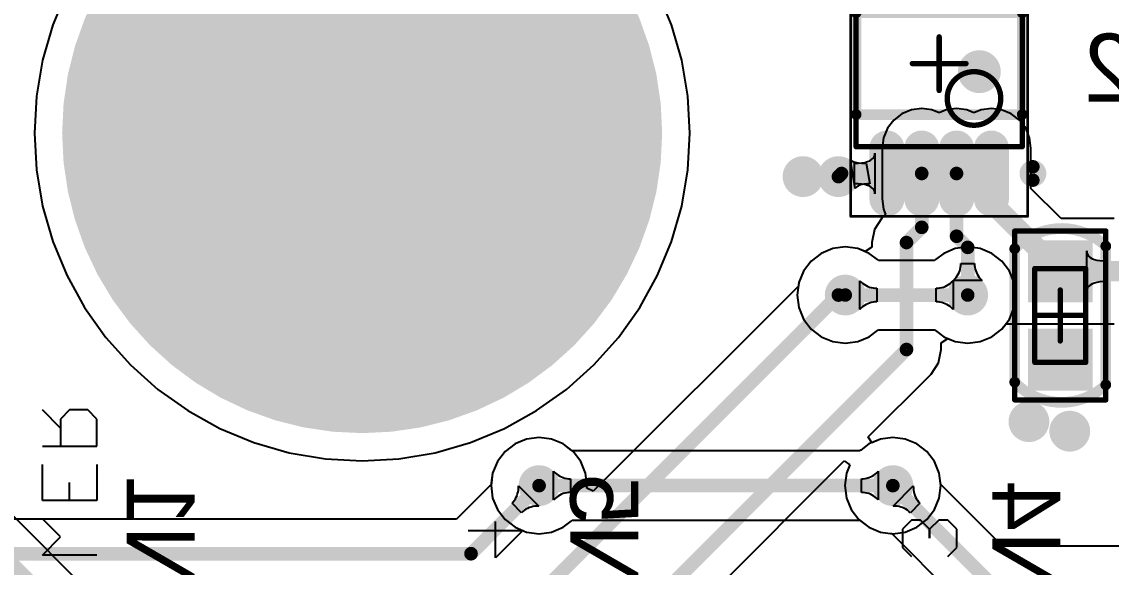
# Model space of a CAD drawing. Extents: x 8 to 204, y 9 to 177.
# Drawn here: x 143.89 to 164.22, y 34.29 to 44.47 of the extents above; entities that cross this region are included whole.
import ezdxf

# ---------------------------------------------------------------- set-up
doc = ezdxf.new("R2010")
doc.units = 0
doc.layers.get('0').update_dxf_attribs({"linetype": 'CONTINUOUS'})
for name, color, linetype in [('BOTTOMLAYER', 5, 'CONTINUOUS'), ('BOTTOMOVERLAY', 54, 'CONTINUOUS'), ('BOTTOMPASTE', 16, 'CONTINUOUS'), ('BOTTOMSOLDER', 6, 'CONTINUOUS'), ('MECHANICAL13', 56, 'CONTINUOUS'), ('MECHANICAL15', 56, 'CONTINUOUS'), ('MULTILAYER', 9, 'CONTINUOUS'), ('PADHOLELAYER', 156, 'CONTINUOUS'), ('TOPLAYER', 1, 'CONTINUOUS'), ('TOPSOLDER', 216, 'CONTINUOUS'), ('VIAHOLELAYER', 16, 'CONTINUOUS')]:
    doc.layers.add(name, color=color, linetype=linetype)

# ---------------------------------------------------------------- blocks, each defined once
blk = doc.blocks.new('DGK8_L_B_123')
at = {"layer": 'BOTTOMLAYER', "const_width": 0.45}
for points in [[(-1.575, 0.975), (-2.525, 0.975)], [(2.525, 0.975), (1.575, 0.975)], [(-1.575, 0.325), (-2.525, 0.325)], [(2.525, 0.325), (1.575, 0.325)], [(-1.575, -0.325), (-2.525, -0.325)], [(2.525, -0.325), (1.575, -0.325)], [(-1.575, -0.975), (-2.525, -0.975)], [(2.525, -0.975), (1.575, -0.975)]]:
    blk.add_lwpolyline(points, dxfattribs=at)
at = {"layer": 'BOTTOMLAYER', "const_width": 0.225}
for points in [[(-2.637, 0.975, 1), (-2.412, 0.975, 1)], [(-1.687, 0.975, 1), (-1.462, 0.975, 1)], [(1.463, 0.975, 1), (1.687, 0.975, 1)], [(2.413, 0.975, 1), (2.638, 0.975, 1)], [(-2.637, 0.325, 1), (-2.412, 0.325, 1)], [(-1.687, 0.325, 1), (-1.462, 0.325, 1)], [(1.463, 0.325, 1), (1.687, 0.325, 1)], [(2.413, 0.325, 1), (2.638, 0.325, 1)], [(-2.637, -0.325, 1), (-2.412, -0.325, 1)], [(-1.687, -0.325, 1), (-1.462, -0.325, 1)], [(1.463, -0.325, 1), (1.687, -0.325, 1)], [(2.413, -0.325, 1), (2.638, -0.325, 1)], [(-2.637, -0.975, 1), (-2.412, -0.975, 1)], [(-1.687, -0.975, 1), (-1.462, -0.975, 1)], [(1.463, -0.975, 1), (1.687, -0.975, 1)], [(2.413, -0.975, 1), (2.638, -0.975, 1)]]:
    blk.add_lwpolyline(points, format="xyb", close=True, dxfattribs=at)
at = {"layer": 'BOTTOMOVERLAY', "const_width": 0.2}
for points in [[(-0.95, 1.55), (0.95, 1.55)], [(-0.95, 1.55), (-0.95, -1.55)], [(0.95, 1.55), (0.95, -1.55)], [(-0.95, -1.55), (0.95, -1.55)]]:
    blk.add_lwpolyline(points, dxfattribs=at)
at = {"layer": 'BOTTOMOVERLAY'}
for points, const_width in [([(-1, 1.55, 1), (-0.9, 1.55, 1)], 0.1), ([(-1, 1.55, 1), (-0.9, 1.55, 1)], 0.1), ([(0.9, 1.55, 1), (1, 1.55, 1)], 0.1), ([(0.9, 1.55, 1), (1, 1.55, 1)], 0.1), ([(0.05, -0.75, 1), (-0.35, -0.75, 1)], 0.4), ([(-0.45, -0.75, 1), (-0.25, -0.75, 1)], 0.2), ([(-0.05, -0.75, 1), (0.15, -0.75, 1)], 0.2), ([(-1.925, -1.75, 1), (-2.175, -1.75, 1)], 0.25), ([(-2.237, -1.75, 1), (-2.113, -1.75, 1)], 0.125), ([(-1.987, -1.75, 1), (-1.862, -1.75, 1)], 0.125), ([(-1, -1.55, 1), (-0.9, -1.55, 1)], 0.1), ([(-1, -1.55, 1), (-0.9, -1.55, 1)], 0.1), ([(0.9, -1.55, 1), (1, -1.55, 1)], 0.1), ([(0.9, -1.55, 1), (1, -1.55, 1)], 0.1)]:
    blk.add_lwpolyline(points, format="xyb", close=True, dxfattribs=dict(at, const_width=const_width))
at = {"layer": 'BOTTOMPASTE', "const_width": 0.45}
for points in [[(-1.575, 0.975), (-2.525, 0.975)], [(2.525, 0.975), (1.575, 0.975)], [(-1.575, 0.325), (-2.525, 0.325)], [(2.525, 0.325), (1.575, 0.325)], [(-1.575, -0.325), (-2.525, -0.325)], [(2.525, -0.325), (1.575, -0.325)], [(-1.575, -0.975), (-2.525, -0.975)], [(2.525, -0.975), (1.575, -0.975)]]:
    blk.add_lwpolyline(points, dxfattribs=at)
at = {"layer": 'BOTTOMPASTE', "const_width": 0.225}
for points in [[(-2.637, 0.975, 1), (-2.412, 0.975, 1)], [(-1.687, 0.975, 1), (-1.462, 0.975, 1)], [(1.463, 0.975, 1), (1.687, 0.975, 1)], [(2.413, 0.975, 1), (2.638, 0.975, 1)], [(-2.637, 0.325, 1), (-2.412, 0.325, 1)], [(-1.687, 0.325, 1), (-1.462, 0.325, 1)], [(1.463, 0.325, 1), (1.687, 0.325, 1)], [(2.413, 0.325, 1), (2.638, 0.325, 1)], [(-2.637, -0.325, 1), (-2.412, -0.325, 1)], [(-1.687, -0.325, 1), (-1.462, -0.325, 1)], [(1.463, -0.325, 1), (1.687, -0.325, 1)], [(2.413, -0.325, 1), (2.638, -0.325, 1)], [(-2.637, -0.975, 1), (-2.412, -0.975, 1)], [(-1.687, -0.975, 1), (-1.462, -0.975, 1)], [(1.463, -0.975, 1), (1.687, -0.975, 1)], [(2.413, -0.975, 1), (2.638, -0.975, 1)]]:
    blk.add_lwpolyline(points, format="xyb", close=True, dxfattribs=at)
at = {"layer": 'BOTTOMSOLDER', "const_width": 0.653}
for points in [[(-1.575, 0.975), (-2.525, 0.975)], [(2.525, 0.975), (1.575, 0.975)], [(-1.575, 0.325), (-2.525, 0.325)], [(2.525, 0.325), (1.575, 0.325)], [(-1.575, -0.325), (-2.525, -0.325)], [(2.525, -0.325), (1.575, -0.325)], [(-1.575, -0.975), (-2.525, -0.975)], [(2.525, -0.975), (1.575, -0.975)]]:
    blk.add_lwpolyline(points, dxfattribs=at)
at = {"layer": 'BOTTOMSOLDER', "const_width": 0.327}
for points in [[(-2.688, 0.975, 1), (-2.362, 0.975, 1)], [(-1.738, 0.975, 1), (-1.412, 0.975, 1)], [(1.412, 0.975, 1), (1.738, 0.975, 1)], [(2.362, 0.975, 1), (2.688, 0.975, 1)], [(-2.688, 0.325, 1), (-2.362, 0.325, 1)], [(-1.738, 0.325, 1), (-1.412, 0.325, 1)], [(1.412, 0.325, 1), (1.738, 0.325, 1)], [(2.362, 0.325, 1), (2.688, 0.325, 1)], [(-2.688, -0.325, 1), (-2.362, -0.325, 1)], [(-1.738, -0.325, 1), (-1.412, -0.325, 1)], [(1.412, -0.325, 1), (1.738, -0.325, 1)], [(2.362, -0.325, 1), (2.688, -0.325, 1)], [(-2.688, -0.975, 1), (-2.362, -0.975, 1)], [(-1.738, -0.975, 1), (-1.412, -0.975, 1)], [(1.412, -0.975, 1), (1.738, -0.975, 1)], [(2.362, -0.975, 1), (2.688, -0.975, 1)]]:
    blk.add_lwpolyline(points, format="xyb", close=True, dxfattribs=at)
at = {"layer": 'MECHANICAL13', "const_width": 0.1}
for points in [[(-1.55, 1.55), (1.55, 1.55)], [(-1.55, 1.55), (-1.55, -1.55)], [(1.55, 1.55), (1.55, -1.55)], [(-1.55, -1.55), (1.55, -1.55)]]:
    blk.add_lwpolyline(points, dxfattribs=at)
at = {"layer": 'MECHANICAL13'}
for points, const_width in [([(-1.575, 1.55, 1), (-1.525, 1.55, 1)], 0.05), ([(-1.575, 1.55, 1), (-1.525, 1.55, 1)], 0.05), ([(1.525, 1.55, 1), (1.575, 1.55, 1)], 0.05), ([(1.525, 1.55, 1), (1.575, 1.55, 1)], 0.05), ([(-0.15, -0.65, 1), (-1.15, -0.65, 1)], 0.1), ([(-1.175, -0.65, 1), (-1.125, -0.65, 1)], 0.05), ([(-0.175, -0.65, 1), (-0.125, -0.65, 1)], 0.05), ([(-1.575, -1.55, 1), (-1.525, -1.55, 1)], 0.05), ([(-1.575, -1.55, 1), (-1.525, -1.55, 1)], 0.05), ([(1.525, -1.55, 1), (1.575, -1.55, 1)], 0.05), ([(1.525, -1.55, 1), (1.575, -1.55, 1)], 0.05)]:
    blk.add_lwpolyline(points, format="xyb", close=True, dxfattribs=dict(at, const_width=const_width))
at = {"layer": 'MECHANICAL15'}
for points, const_width in [([(-2.85, 1.65), (2.85, 1.65)], 0.05), ([(-2.85, 1.65), (-2.85, -1.65)], 0.05), ([(2.85, 1.65), (2.85, -1.65)], 0.05), ([(0, 0.5), (0, -0.5)], 0.1), ([(-0.5, 0), (0.5, 0)], 0.1), ([(-2.85, -1.65), (2.85, -1.65)], 0.05)]:
    blk.add_lwpolyline(points, dxfattribs=dict(at, const_width=const_width))
for points, const_width in [([(-2.862, 1.65, 1), (-2.838, 1.65, 1)], 0.025), ([(-2.862, 1.65, 1), (-2.838, 1.65, 1)], 0.025), ([(2.838, 1.65, 1), (2.863, 1.65, 1)], 0.025), ([(2.838, 1.65, 1), (2.863, 1.65, 1)], 0.025), ([(-0.025, 0.5, 1), (0.025, 0.5, 1)], 0.05), ([(-0.525, 0, 1), (-0.475, 0, 1)], 0.05), ([(0.475, 0, 1), (0.525, 0, 1)], 0.05), ([(-0.025, -0.5, 1), (0.025, -0.5, 1)], 0.05), ([(-2.862, -1.65, 1), (-2.838, -1.65, 1)], 0.025), ([(-2.862, -1.65, 1), (-2.838, -1.65, 1)], 0.025), ([(2.838, -1.65, 1), (2.863, -1.65, 1)], 0.025), ([(2.838, -1.65, 1), (2.863, -1.65, 1)], 0.025)]:
    blk.add_lwpolyline(points, format="xyb", close=True, dxfattribs=dict(at, const_width=const_width))
blk = doc.blocks.new('0603___CAP_______________0')
at = {"layer": 'BOTTOMLAYER'}
for points in [[(-1.3, 0.5), (-1.3, -0.5), (-0.35, 0.5), (-0.35, -0.5)], [(0.35, 0.5), (0.35, -0.5), (1.3, 0.5), (1.3, -0.5)]]:
    blk.add_solid(points, dxfattribs=at)
at = {"layer": 'BOTTOMOVERLAY', "const_width": 0.2}
for points in [[(-1.245, -0.85, -0.414214), (-1.295, 0.85)], [(1.295, 0.85, -0.414214), (1.245, -0.85)]]:
    blk.add_lwpolyline(points, format="xyb", dxfattribs=at)
for points in [[(1.295, 0.85), (-1.295, 0.85)], [(1.245, -0.85), (-1.245, -0.85)]]:
    blk.add_lwpolyline(points, dxfattribs=at)
at = {"layer": 'BOTTOMOVERLAY', "const_width": 0.1}
for points in [[(-1.345, 0.85, 1), (-1.245, 0.85, 1)], [(-1.345, 0.85, 1), (-1.245, 0.85, 1)], [(1.245, 0.85, 1), (1.345, 0.85, 1)], [(1.245, 0.85, 1), (1.345, 0.85, 1)], [(-1.295, -0.85, 1), (-1.195, -0.85, 1)], [(-1.295, -0.85, 1), (-1.195, -0.85, 1)], [(1.195, -0.85, 1), (1.295, -0.85, 1)], [(1.195, -0.85, 1), (1.295, -0.85, 1)]]:
    blk.add_lwpolyline(points, format="xyb", close=True, dxfattribs=at)
at = {"layer": 'BOTTOMPASTE'}
for points in [[(-1.3, 0.5), (-1.3, -0.5), (-0.35, 0.5), (-0.35, -0.5)], [(0.35, 0.5), (0.35, -0.5), (1.3, 0.5), (1.3, -0.5)]]:
    blk.add_solid(points, dxfattribs=at)
at = {"layer": 'BOTTOMSOLDER'}
for points in [[(-1.402, 0.602), (-1.402, -0.602), (-0.248, 0.602), (-0.248, -0.602)], [(0.248, 0.602), (0.248, -0.602), (1.402, 0.602), (1.402, -0.602)]]:
    blk.add_solid(points, dxfattribs=at)
at = {"layer": 'MECHANICAL13', "const_width": 0.1}
for points in [[(-0.875, -0.475), (-0.875, 0.475)], [(0.875, 0.475), (-0.875, 0.475)], [(0.875, -0.475), (0.875, 0.475)], [(0.875, -0.475), (-0.875, -0.475)]]:
    blk.add_lwpolyline(points, dxfattribs=at)
at = {"layer": 'MECHANICAL13', "const_width": 0.05}
for points in [[(-0.9, 0.475, 1), (-0.85, 0.475, 1)], [(-0.9, 0.475, 1), (-0.85, 0.475, 1)], [(0.85, 0.475, 1), (0.9, 0.475, 1)], [(0.85, 0.475, 1), (0.9, 0.475, 1)], [(-0.9, -0.475, 1), (-0.85, -0.475, 1)], [(-0.9, -0.475, 1), (-0.85, -0.475, 1)], [(0.85, -0.475, 1), (0.9, -0.475, 1)], [(0.85, -0.475, 1), (0.9, -0.475, 1)]]:
    blk.add_lwpolyline(points, format="xyb", close=True, dxfattribs=at)
at = {"layer": 'MECHANICAL15', "const_width": 0.1}
for points in [[(-1.575, -0.85), (-1.575, 0.85)], [(1.575, 0.85), (-1.575, 0.85)], [(1.575, -0.85), (1.575, 0.85)], [(0, -0.475), (0, 0.475)], [(0.475, 0), (-0.475, 0)], [(1.575, -0.85), (-1.575, -0.85)]]:
    blk.add_lwpolyline(points, dxfattribs=at)
at = {"layer": 'MECHANICAL15', "const_width": 0.05}
for points in [[(-1.6, 0.85, 1), (-1.55, 0.85, 1)], [(-1.6, 0.85, 1), (-1.55, 0.85, 1)], [(1.55, 0.85, 1), (1.6, 0.85, 1)], [(1.55, 0.85, 1), (1.6, 0.85, 1)], [(-0.025, 0.475, 1), (0.025, 0.475, 1)], [(-0.5, 0, 1), (-0.45, 0, 1)], [(0.45, 0, 1), (0.5, 0, 1)], [(-0.025, -0.475, 1), (0.025, -0.475, 1)], [(-1.6, -0.85, 1), (-1.55, -0.85, 1)], [(-1.6, -0.85, 1), (-1.55, -0.85, 1)], [(1.55, -0.85, 1), (1.6, -0.85, 1)], [(1.55, -0.85, 1), (1.6, -0.85, 1)]]:
    blk.add_lwpolyline(points, format="xyb", close=True, dxfattribs=at)

msp = doc.modelspace()

# ---------------------------------------------------------------- linework, layer by layer
at = {"layer": 'BOTTOMLAYER'}
for p, q in [((144.729, 45.047), (144.467, 44.413)), ((156.015, 44.413), (155.753, 45.047)), ((144.467, 44.413), (144.277, 43.754)), ((156.205, 43.754), (156.015, 44.413)), ((144.277, 43.754), (144.162, 43.078)), ((156.32, 43.078), (156.205, 43.754)), ((144.162, 43.078), (144.123, 42.393)), ((156.359, 42.393), (156.32, 43.078)), ((160.316, 42.753), (160.163, 42.636)), ((160.494, 42.827), (160.316, 42.753)), ((160.686, 42.852), (160.494, 42.827)), ((160.877, 42.827), (160.686, 42.852)), ((161.011, 42.772), (160.877, 42.827)), ((161.144, 42.827), (161.011, 42.772)), ((161.336, 42.852), (161.144, 42.827)), ((161.527, 42.827), (161.336, 42.852)), ((161.661, 42.772), (161.527, 42.827)), ((161.794, 42.827), (161.661, 42.772)), ((161.986, 42.852), (161.794, 42.827)), ((162.177, 42.827), (161.986, 42.852)), ((162.355, 42.753), (162.177, 42.827)), ((162.508, 42.636), (162.355, 42.753)), ((160.163, 42.636), (160.045, 42.483)), ((162.626, 42.483), (162.508, 42.636)), ((144.123, 42.393), (144.162, 41.708)), ((156.32, 41.708), (156.359, 42.393)), ((159.971, 42.304), (159.946, 42.113)), ((160.045, 42.483), (159.971, 42.304)), ((162.7, 42.304), (162.626, 42.483)), ((162.725, 42.113), (162.7, 42.304)), ((159.946, 42.113), (159.946, 41.163)), ((162.725, 41.357), (162.725, 42.113)), ((159.716, 41.876), (159.751, 41.897)), ((159.751, 41.897), (159.778, 41.922)), ((159.778, 41.922), (159.797, 41.95)), ((159.797, 41.95), (159.809, 41.983)), ((159.809, 41.983), (159.812, 42.019)), ((159.812, 42.019), (159.812, 41.257)), ((144.162, 41.708), (144.277, 41.031)), ((156.205, 41.031), (156.32, 41.708)), ((159.441, 41.358), (159.359, 41.885)), ((159.359, 41.885), (159.376, 41.874)), ((159.376, 41.874), (159.395, 41.865)), ((159.395, 41.865), (159.417, 41.856)), ((159.417, 41.856), (159.442, 41.849)), ((159.428, 41.829), (159.501, 41.83)), ((159.428, 41.448), (159.428, 41.829)), ((159.442, 41.849), (159.469, 41.843)), ((159.469, 41.843), (159.499, 41.838)), ((159.499, 41.838), (159.568, 41.831)), ((159.501, 41.83), (159.567, 41.836)), ((159.567, 41.836), (159.624, 41.846)), ((159.568, 41.831), (159.607, 41.829)), ((159.607, 41.829), (159.648, 41.829)), ((159.624, 41.846), (159.674, 41.859)), ((159.648, 41.829), (159.717, 41.448)), ((159.674, 41.859), (159.716, 41.876)), ((159.501, 41.446), (159.428, 41.448)), ((159.455, 41.375), (159.441, 41.358)), ((159.472, 41.39), (159.455, 41.375)), ((159.493, 41.404), (159.472, 41.39)), ((159.516, 41.415), (159.493, 41.404)), ((159.567, 41.44), (159.501, 41.446)), ((159.542, 41.425), (159.516, 41.415)), ((159.571, 41.433), (159.542, 41.425)), ((159.624, 41.43), (159.567, 41.44)), ((159.603, 41.439), (159.571, 41.433)), ((159.676, 41.447), (159.603, 41.439)), ((159.674, 41.417), (159.624, 41.43)), ((159.716, 41.4), (159.674, 41.417)), ((159.717, 41.448), (159.676, 41.447)), ((159.751, 41.379), (159.716, 41.4)), ((159.778, 41.354), (159.751, 41.379)), ((159.797, 41.326), (159.778, 41.354)), ((159.809, 41.293), (159.797, 41.326)), ((159.812, 41.257), (159.809, 41.293)), ((163.285, 40.797), (162.725, 41.357)), ((159.946, 41.163), (159.971, 40.972)), ((144.277, 41.031), (144.467, 40.372)), ((156.015, 40.372), (156.205, 41.031)), ((160.012, 40.875), (159.943, 40.806)), ((159.971, 40.972), (160.012, 40.875)), ((159.943, 40.806), (159.803, 40.596)), ((164.279, 40.797), (163.285, 40.797)), ((159.803, 40.596), (159.754, 40.349)), ((144.467, 40.372), (144.729, 39.738)), ((155.753, 39.738), (156.015, 40.372)), ((159.258, 40.267), (159.026, 40.236)), ((159.49, 40.236), (159.258, 40.267)), ((159.754, 40.264), (159.627, 40.18)), ((159.754, 40.349), (159.754, 40.264)), ((158.81, 40.147), (158.624, 40.004)), ((159.026, 40.236), (158.81, 40.147)), ((159.627, 40.18), (159.49, 40.236)), ((163.765, 39.433), (163.765, 40.195)), ((163.765, 40.195), (163.769, 40.159)), ((163.769, 40.159), (163.78, 40.126)), ((163.78, 40.126), (163.8, 40.098)), ((163.8, 40.098), (163.827, 40.073)), ((163.827, 40.073), (163.861, 40.052)), ((158.624, 40.004), (158.481, 39.818)), ((161.404, 39.854), (161.411, 39.888)), ((161.411, 39.888), (161.416, 39.922)), ((161.416, 39.922), (161.417, 39.958)), ((161.417, 39.958), (161.671, 39.958)), ((161.671, 39.958), (161.672, 39.922)), ((161.672, 39.922), (161.677, 39.888)), ((161.677, 39.888), (161.684, 39.854)), ((163.861, 40.052), (163.903, 40.035)), ((163.903, 40.035), (163.953, 40.022)), ((163.953, 40.022), (164.011, 40.012)), ((164.011, 40.012), (164.076, 40.006)), ((164.076, 40.006), (164.149, 40.004)), ((164.149, 40.004), (164.149, 39.623)), ((144.729, 39.738), (145.061, 39.138)), ((155.421, 39.138), (155.753, 39.738)), ((158.481, 39.818), (158.392, 39.602)), ((161.277, 39.642), (161.304, 39.67)), ((161.304, 39.67), (161.328, 39.699)), ((161.328, 39.699), (161.349, 39.728)), ((161.349, 39.728), (161.367, 39.758)), ((161.367, 39.758), (161.382, 39.789)), ((161.382, 39.789), (161.395, 39.821)), ((161.395, 39.821), (161.404, 39.854)), ((161.684, 39.854), (161.693, 39.821)), ((161.693, 39.821), (161.706, 39.789)), ((161.706, 39.789), (161.721, 39.758)), ((161.721, 39.758), (161.739, 39.728)), ((161.739, 39.728), (161.76, 39.699)), ((161.76, 39.699), (161.784, 39.67)), ((161.784, 39.67), (161.811, 39.642)), ((158.383, 39.538), (154.554, 35.708)), ((158.392, 39.602), (158.383, 39.538)), ((161.811, 39.642), (161.277, 39.642)), ((163.769, 39.469), (163.765, 39.433)), ((163.78, 39.502), (163.769, 39.469)), ((163.8, 39.53), (163.78, 39.502)), ((163.827, 39.555), (163.8, 39.53)), ((163.861, 39.576), (163.827, 39.555)), ((163.903, 39.593), (163.861, 39.576)), ((163.953, 39.606), (163.903, 39.593)), ((164.011, 39.616), (163.953, 39.606)), ((164.076, 39.622), (164.011, 39.616)), ((164.149, 39.623), (164.076, 39.622)), ((145.061, 39.138), (145.458, 38.578)), ((155.024, 38.578), (155.421, 39.138)), ((161.992, 38.593), (162.178, 38.736)), ((162.178, 38.736), (162.182, 38.742)), ((162.182, 38.742), (162.263, 38.831)), ((162.263, 38.831), (162.263, 38.831)), ((162.263, 38.831), (162.263, 38.831)), ((162.263, 38.831), (164.279, 38.831)), ((145.458, 38.578), (145.915, 38.067)), ((154.567, 38.067), (155.024, 38.578)), ((161.048, 38.476), (161.175, 38.56)), ((161.048, 38.354), (161.048, 38.476)), ((161.175, 38.56), (161.312, 38.504)), ((161.312, 38.504), (161.544, 38.473)), ((161.544, 38.473), (161.776, 38.504)), ((161.776, 38.504), (161.992, 38.593)), ((160.999, 38.106), (161.048, 38.354)), ((145.915, 38.067), (146.427, 37.61)), ((154.055, 37.61), (154.567, 38.067)), ((160.859, 37.896), (160.999, 38.106)), ((159.685, 36.722), (160.859, 37.896)), ((146.427, 37.61), (146.986, 37.213)), ((153.496, 37.213), (154.055, 37.61)), ((146.986, 37.213), (147.587, 36.881)), ((152.895, 36.881), (153.496, 37.213)), ((147.587, 36.881), (148.22, 36.618)), ((152.262, 36.618), (152.895, 36.881)), ((148.22, 36.618), (148.88, 36.428)), ((151.602, 36.428), (152.262, 36.618)), ((153.311, 36.68), (153.095, 36.591)), ((153.543, 36.711), (153.311, 36.68)), ((153.775, 36.68), (153.543, 36.711)), ((153.991, 36.591), (153.775, 36.68)), ((159.757, 36.615), (159.685, 36.722)), ((159.915, 36.68), (159.757, 36.615)), ((160.147, 36.711), (159.915, 36.68)), ((160.379, 36.68), (160.147, 36.711)), ((160.595, 36.591), (160.379, 36.68)), ((148.88, 36.428), (149.556, 36.313)), ((150.926, 36.313), (151.602, 36.428)), ((152.909, 36.448), (152.766, 36.262)), ((153.095, 36.591), (152.909, 36.448)), ((154.177, 36.448), (153.991, 36.591)), ((154.32, 36.262), (154.177, 36.448)), ((160.781, 36.448), (160.595, 36.591)), ((160.924, 36.262), (160.781, 36.448)), ((149.556, 36.313), (150.241, 36.275)), ((150.241, 36.275), (150.926, 36.313)), ((152.766, 36.262), (152.677, 36.046)), ((154.409, 36.046), (154.32, 36.262)), ((155.271, 32.308), (159.239, 36.276)), ((159.239, 36.276), (159.346, 36.204)), ((159.346, 36.204), (159.281, 36.046)), ((161.013, 36.046), (160.924, 36.262)), ((152.677, 36.046), (152.652, 35.857)), ((154.44, 35.814), (154.409, 36.046)), ((159.281, 36.046), (159.25, 35.814)), ((161.038, 35.857), (161.013, 36.046)), ((152.647, 35.833), (152.005, 35.191)), ((152.652, 35.857), (152.647, 35.833)), ((153.161, 35.772), (153.162, 35.81)), ((153.162, 35.81), (153.539, 35.433)), ((154.434, 35.768), (154.44, 35.814)), ((159.25, 35.814), (159.281, 35.582)), ((160.151, 35.433), (160.528, 35.81)), ((160.528, 35.81), (160.529, 35.772)), ((161.043, 35.833), (161.038, 35.857)), ((162.193, 34.683), (161.043, 35.833)), ((153.102, 35.57), (153.118, 35.6)), ((153.118, 35.6), (153.132, 35.632)), ((153.132, 35.632), (153.143, 35.665)), ((153.143, 35.665), (153.152, 35.699)), ((153.152, 35.699), (153.158, 35.735)), ((153.158, 35.735), (153.161, 35.772)), ((154.554, 35.708), (154.434, 35.768)), ((160.529, 35.772), (160.532, 35.735)), ((160.532, 35.735), (160.538, 35.699)), ((160.538, 35.699), (160.547, 35.665)), ((160.547, 35.665), (160.558, 35.632)), ((160.558, 35.632), (160.572, 35.6)), ((160.572, 35.6), (160.588, 35.57)), ((153.038, 35.488), (153.062, 35.514)), ((153.217, 35.309), (153.038, 35.488)), ((153.062, 35.514), (153.083, 35.541)), ((153.083, 35.541), (153.102, 35.57)), ((153.329, 35.389), (153.299, 35.373)), ((153.361, 35.403), (153.329, 35.389)), ((153.394, 35.414), (153.361, 35.403)), ((153.428, 35.423), (153.394, 35.414)), ((153.464, 35.429), (153.428, 35.423)), ((153.501, 35.432), (153.464, 35.429)), ((153.539, 35.433), (153.501, 35.432)), ((159.281, 35.582), (159.37, 35.366)), ((160.189, 35.432), (160.151, 35.433)), ((160.226, 35.429), (160.189, 35.432)), ((160.262, 35.423), (160.226, 35.429)), ((160.296, 35.414), (160.262, 35.423)), ((160.329, 35.403), (160.296, 35.414)), ((160.361, 35.389), (160.329, 35.403)), ((160.391, 35.373), (160.361, 35.389)), ((160.652, 35.488), (160.473, 35.309)), ((160.588, 35.57), (160.607, 35.541)), ((160.607, 35.541), (160.628, 35.514)), ((160.628, 35.514), (160.652, 35.488)), ((152.005, 35.191), (142.875, 35.191)), ((153.243, 35.333), (153.217, 35.309)), ((153.27, 35.354), (153.243, 35.333)), ((153.299, 35.373), (153.27, 35.354)), ((159.37, 35.366), (159.513, 35.18)), ((159.513, 35.18), (159.699, 35.037)), ((160.42, 35.354), (160.391, 35.373)), ((160.447, 35.333), (160.42, 35.354)), ((160.473, 35.309), (160.447, 35.333)), ((159.699, 35.037), (159.915, 34.948)), ((159.915, 34.948), (160.104, 34.923)), ((160.104, 34.923), (160.128, 34.918)), ((160.128, 34.918), (161.467, 33.578)), ((168.909, 34.683), (162.193, 34.683))]:
    msp.add_line(p, q, dxfattribs=at)
for points, const_width in [([(147.441, 42.393, 1), (153.041, 42.393, 1)], 5.6), ([(158.28, 41.58, 1), (158.661, 41.58, 1)], 0.381), ([(158.94, 41.58, 1), (159.321, 41.58, 1)], 0.381), ([(159.094, 41.638, 1), (159.284, 41.638, 1)], 0.191), ([(159.067, 41.58, 1), (159.195, 41.58, 1)], 0.127), ([(159.126, 41.638, 1), (159.253, 41.638, 1)], 0.127), ([(159.94, 41.638, 1), (160.131, 41.638, 1)], 0.191), ([(160.622, 41.638, 1), (160.749, 41.638, 1)], 0.127), ([(161.272, 41.638, 1), (161.399, 41.638, 1)], 0.127), ([(161.89, 41.638, 1), (162.081, 41.638, 1)], 0.191), ([(161.89, 41.1, 1), (162.081, 41.1, 1)], 0.191), ([(161.89, 41.1, 1), (162.081, 41.1, 1)], 0.191), ([(160.622, 40.633, 1), (160.749, 40.633, 1)], 0.127), ([(160.622, 40.633, 1), (160.749, 40.633, 1)], 0.127), ([(160.338, 40.349, 1), (160.464, 40.349, 1)], 0.127), ([(160.338, 40.349, 1), (160.464, 40.349, 1)], 0.127), ([(161.272, 40.467, 1), (161.399, 40.467, 1)], 0.127), ([(161.272, 40.467, 1), (161.399, 40.467, 1)], 0.127), ([(161.481, 40.259, 1), (161.607, 40.259, 1)], 0.127), ([(161.481, 40.259, 1), (161.607, 40.259, 1)], 0.127), ([(163.176, 39.814, 1), (163.366, 39.814, 1)], 0.191), ([(163.176, 39.814, 1), (163.366, 39.814, 1)], 0.191), ([(159.067, 39.37, 1), (159.448, 39.37, 1)], 0.381), ([(161.353, 39.37, 1), (161.734, 39.37, 1)], 0.381), ([(159.067, 39.37, 1), (159.195, 39.37, 1)], 0.127), ([(159.067, 39.37, 1), (159.195, 39.37, 1)], 0.127), ([(159.195, 39.37, 1), (159.321, 39.37, 1)], 0.127), ([(161.481, 39.37, 1), (161.607, 39.37, 1)], 0.127), ([(160.338, 38.354, 1), (160.464, 38.354, 1)], 0.127), ([(160.338, 38.354, 1), (160.464, 38.354, 1)], 0.127), ([(162.496, 37.008, 1), (162.877, 37.008, 1)], 0.381), ([(163.258, 36.83, 1), (163.639, 36.83, 1)], 0.381), ([(153.352, 35.814, 1), (153.733, 35.814, 1)], 0.381), ([(159.957, 35.814, 1), (160.338, 35.814, 1)], 0.381), ([(153.48, 35.814, 1), (153.607, 35.814, 1)], 0.127), ([(160.083, 35.814, 1), (160.21, 35.814, 1)], 0.127), ([(152.209, 34.544, 1), (152.337, 34.544, 1)], 0.127), ([(152.209, 34.544, 1), (152.337, 34.544, 1)], 0.127)]:
    msp.add_lwpolyline(points, format="xyb", close=True, dxfattribs=dict(at, const_width=const_width))
for points, const_width in [([(159.189, 41.638), (160.036, 41.638)], 0.381), ([(159.131, 41.58), (159.189, 41.638)], 0.254), ([(160.686, 40.633), (160.686, 41.638)], 0.254), ([(161.336, 40.467), (161.336, 41.638)], 0.254), ([(161.986, 41.1), (161.986, 41.638)], 0.381), ([(161.986, 41.1), (163.271, 39.814)], 0.381), ([(160.401, 40.349), (160.686, 40.633)], 0.254), ([(160.401, 38.354), (160.401, 40.349)], 0.254), ([(161.336, 40.467), (161.544, 40.259)], 0.254), ([(161.544, 39.37), (161.544, 40.259)], 0.254), ([(163.271, 39.814), (164.656, 39.814)], 0.381), ([(153.289, 33.528), (159.131, 39.37)], 0.254), ([(159.131, 39.37), (159.258, 39.37)], 0.254), ([(154.813, 32.766), (160.401, 38.354)], 0.254), ([(152.273, 34.544), (153.543, 35.814)], 0.254), ([(160.147, 35.814), (161.925, 34.036)], 0.254), ([(142.875, 34.544), (152.273, 34.544)], 0.254)]:
    msp.add_lwpolyline(points, dxfattribs=dict(at, const_width=const_width))
at = {"layer": 'BOTTOMOVERLAY'}
for p, q in [((144.611, 36.888), (144.272, 37.226)), ((144.78, 37.226), (144.611, 37.057)), ((145.118, 37.226), (144.78, 37.226)), ((145.288, 37.057), (145.118, 37.226)), ((144.611, 37.057), (144.611, 36.549)), ((145.288, 36.549), (145.288, 37.057)), ((144.272, 36.549), (145.288, 36.549)), ((144.272, 35.534), (144.272, 36.211)), ((145.288, 36.211), (145.288, 35.534)), ((144.78, 35.534), (144.78, 35.872)), ((145.288, 35.534), (144.272, 35.534)), ((144.611, 34.857), (144.272, 35.195)), ((144.272, 35.195), (145.288, 35.195)), ((152.222, 34.975), (153.238, 34.975)), ((152.73, 34.467), (152.73, 35.144)), ((153.238, 34.975), (152.73, 34.467)), ((160.494, 35.17), (160.325, 35)), ((160.325, 35), (160.325, 34.662)), ((160.663, 35.17), (160.494, 35.17)), ((160.833, 35), (160.663, 35.17)), ((161.002, 35.17), (160.833, 35)), ((160.833, 35), (160.833, 34.831)), ((160.833, 34.831), (160.833, 35)), ((161.171, 35.17), (161.002, 35.17)), ((161.34, 35), (161.171, 35.17)), ((161.34, 34.662), (161.34, 35)), ((144.272, 34.518), (144.611, 34.857)), ((160.325, 34.662), (160.494, 34.493)), ((161.171, 34.493), (161.34, 34.662)), ((145.288, 34.518), (144.272, 34.518))]:
    msp.add_line(p, q, dxfattribs=at)
at = {"layer": 'BOTTOMSOLDER', "const_width": 5.6}
msp.add_lwpolyline([(147.441, 42.393, 1), (153.041, 42.393, 1)], format="xyb", close=True, dxfattribs=at)
at = {"layer": 'MULTILAYER'}
for points, const_width in [([(147.441, 42.393, 1), (153.041, 42.393, 1)], 5.6), ([(158.28, 41.58, 1), (158.661, 41.58, 1)], 0.381), ([(158.94, 41.58, 1), (159.321, 41.58, 1)], 0.381), ([(159.067, 39.37, 1), (159.448, 39.37, 1)], 0.381), ([(161.353, 39.37, 1), (161.734, 39.37, 1)], 0.381), ([(162.496, 37.008, 1), (162.877, 37.008, 1)], 0.381), ([(163.258, 36.83, 1), (163.639, 36.83, 1)], 0.381), ([(153.352, 35.814, 1), (153.733, 35.814, 1)], 0.381), ([(159.957, 35.814, 1), (160.338, 35.814, 1)], 0.381)]:
    msp.add_lwpolyline(points, format="xyb", close=True, dxfattribs=dict(at, const_width=const_width))
at = {"layer": 'PADHOLELAYER', "const_width": 5.6}
msp.add_lwpolyline([(147.441, 42.393, 1), (153.041, 42.393, 1)], format="xyb", close=True, dxfattribs=at)
at = {"layer": 'TOPLAYER'}
for p, q in [((144.729, 45.047), (144.467, 44.413)), ((156.015, 44.413), (155.753, 45.047)), ((144.467, 44.413), (144.277, 43.754)), ((156.205, 43.754), (156.015, 44.413)), ((144.277, 43.754), (144.162, 43.078)), ((156.32, 43.078), (156.205, 43.754)), ((144.162, 43.078), (144.123, 42.393)), ((156.359, 42.393), (156.32, 43.078)), ((144.123, 42.393), (144.162, 41.708)), ((156.32, 41.708), (156.359, 42.393)), ((144.162, 41.708), (144.277, 41.031)), ((156.205, 41.031), (156.32, 41.708)), ((144.277, 41.031), (144.467, 40.372)), ((156.015, 40.372), (156.205, 41.031)), ((144.467, 40.372), (144.729, 39.738)), ((155.753, 39.738), (156.015, 40.372)), ((159.258, 40.267), (159.026, 40.236)), ((159.49, 40.236), (159.258, 40.267)), ((161.544, 40.267), (161.312, 40.236)), ((161.776, 40.236), (161.544, 40.267)), ((158.81, 40.147), (158.624, 40.004)), ((159.026, 40.236), (158.81, 40.147)), ((159.706, 40.147), (159.49, 40.236)), ((159.857, 40.031), (159.706, 40.147)), ((161.096, 40.147), (160.945, 40.031)), ((161.312, 40.236), (161.096, 40.147)), ((161.992, 40.147), (161.776, 40.236)), ((162.178, 40.004), (161.992, 40.147)), ((158.624, 40.004), (158.481, 39.818)), ((159.878, 40.017), (159.857, 40.031)), ((160.924, 40.017), (159.878, 40.017)), ((160.945, 40.031), (160.924, 40.017)), ((162.321, 39.818), (162.178, 40.004)), ((144.729, 39.738), (145.061, 39.138)), ((155.421, 39.138), (155.753, 39.738)), ((158.481, 39.818), (158.392, 39.602)), ((162.41, 39.602), (162.321, 39.818)), ((158.392, 39.602), (158.361, 39.37)), ((159.53, 39.103), (159.53, 39.637)), ((159.53, 39.637), (159.558, 39.61)), ((159.558, 39.61), (159.587, 39.586)), ((159.587, 39.586), (159.616, 39.565)), ((159.616, 39.565), (159.646, 39.547)), ((159.646, 39.547), (159.677, 39.532)), ((159.677, 39.532), (159.709, 39.519)), ((159.709, 39.519), (159.742, 39.51)), ((159.742, 39.51), (159.776, 39.503)), ((159.776, 39.503), (159.81, 39.498)), ((159.81, 39.498), (159.846, 39.497)), ((159.846, 39.497), (159.846, 39.243)), ((160.956, 39.497), (160.992, 39.498)), ((160.956, 39.243), (160.956, 39.497)), ((160.992, 39.498), (161.026, 39.503)), ((161.026, 39.503), (161.06, 39.51)), ((161.06, 39.51), (161.093, 39.519)), ((161.093, 39.519), (161.125, 39.532)), ((161.125, 39.532), (161.156, 39.547)), ((161.156, 39.547), (161.186, 39.565)), ((161.186, 39.565), (161.215, 39.586)), ((161.215, 39.586), (161.244, 39.61)), ((161.244, 39.61), (161.272, 39.637)), ((161.272, 39.637), (161.272, 39.103)), ((162.441, 39.37), (162.41, 39.602)), ((158.361, 39.37), (158.392, 39.138)), ((162.41, 39.138), (162.441, 39.37)), ((145.061, 39.138), (145.458, 38.578)), ((155.024, 38.578), (155.421, 39.138)), ((158.392, 39.138), (158.481, 38.922)), ((159.558, 39.13), (159.53, 39.103)), ((159.587, 39.154), (159.558, 39.13)), ((159.616, 39.175), (159.587, 39.154)), ((159.646, 39.193), (159.616, 39.175)), ((159.677, 39.208), (159.646, 39.193)), ((159.709, 39.221), (159.677, 39.208)), ((159.742, 39.23), (159.709, 39.221)), ((159.776, 39.237), (159.742, 39.23)), ((159.81, 39.242), (159.776, 39.237)), ((159.846, 39.243), (159.81, 39.242)), ((160.992, 39.242), (160.956, 39.243)), ((161.026, 39.237), (160.992, 39.242)), ((161.06, 39.23), (161.026, 39.237)), ((161.093, 39.221), (161.06, 39.23)), ((161.125, 39.208), (161.093, 39.221)), ((161.156, 39.193), (161.125, 39.208)), ((161.186, 39.175), (161.156, 39.193)), ((161.215, 39.154), (161.186, 39.175)), ((161.244, 39.13), (161.215, 39.154)), ((161.272, 39.103), (161.244, 39.13)), ((162.321, 38.922), (162.41, 39.138)), ((158.481, 38.922), (158.624, 38.736)), ((162.178, 38.736), (162.321, 38.922)), ((158.624, 38.736), (158.81, 38.593)), ((159.706, 38.593), (159.857, 38.709)), ((159.857, 38.709), (159.878, 38.723)), ((159.878, 38.723), (160.924, 38.723)), ((160.924, 38.723), (160.945, 38.709)), ((160.945, 38.709), (161.096, 38.593)), ((161.992, 38.593), (162.178, 38.736)), ((145.458, 38.578), (145.915, 38.067)), ((154.567, 38.067), (155.024, 38.578)), ((158.81, 38.593), (159.026, 38.504)), ((159.026, 38.504), (159.258, 38.473)), ((159.258, 38.473), (159.49, 38.504)), ((159.49, 38.504), (159.706, 38.593)), ((161.096, 38.593), (161.312, 38.504)), ((161.312, 38.504), (161.544, 38.473)), ((161.544, 38.473), (161.776, 38.504)), ((161.776, 38.504), (161.992, 38.593)), ((145.915, 38.067), (146.427, 37.61)), ((154.055, 37.61), (154.567, 38.067)), ((146.427, 37.61), (146.986, 37.213)), ((153.496, 37.213), (154.055, 37.61)), ((146.986, 37.213), (147.587, 36.881)), ((152.895, 36.881), (153.496, 37.213)), ((147.587, 36.881), (148.22, 36.618)), ((152.262, 36.618), (152.895, 36.881)), ((148.22, 36.618), (148.88, 36.428)), ((151.602, 36.428), (152.262, 36.618)), ((153.311, 36.68), (153.095, 36.591)), ((153.543, 36.711), (153.311, 36.68)), ((153.775, 36.68), (153.543, 36.711)), ((153.991, 36.591), (153.775, 36.68)), ((159.915, 36.68), (159.699, 36.591)), ((160.147, 36.711), (159.915, 36.68)), ((160.379, 36.68), (160.147, 36.711)), ((160.595, 36.591), (160.379, 36.68)), ((148.88, 36.428), (149.556, 36.313)), ((150.926, 36.313), (151.602, 36.428)), ((152.909, 36.448), (152.766, 36.262)), ((153.095, 36.591), (152.909, 36.448)), ((154.142, 36.475), (153.991, 36.591)), ((154.163, 36.461), (154.142, 36.475)), ((159.527, 36.461), (154.163, 36.461)), ((159.548, 36.475), (159.527, 36.461)), ((159.699, 36.591), (159.548, 36.475)), ((160.781, 36.448), (160.595, 36.591)), ((160.924, 36.262), (160.781, 36.448)), ((149.556, 36.313), (150.241, 36.275)), ((150.241, 36.275), (150.926, 36.313)), ((152.766, 36.262), (152.677, 36.046)), ((161.013, 36.046), (160.924, 36.262)), ((152.677, 36.046), (152.646, 35.814)), ((153.815, 35.547), (153.815, 36.081)), ((153.815, 36.081), (153.843, 36.054)), ((153.843, 36.054), (153.872, 36.03)), ((153.872, 36.03), (153.901, 36.009)), ((153.901, 36.009), (153.931, 35.991)), ((159.759, 35.991), (159.789, 36.009)), ((159.789, 36.009), (159.818, 36.03)), ((159.818, 36.03), (159.847, 36.054)), ((159.847, 36.054), (159.875, 36.081)), ((159.875, 36.081), (159.875, 35.547)), ((161.044, 35.814), (161.013, 36.046)), ((152.646, 35.814), (152.677, 35.582)), ((153.931, 35.991), (153.962, 35.976)), ((153.962, 35.976), (153.994, 35.963)), ((153.994, 35.963), (154.027, 35.954)), ((154.027, 35.954), (154.061, 35.947)), ((154.061, 35.947), (154.095, 35.942)), ((154.095, 35.942), (154.131, 35.941)), ((154.131, 35.941), (154.131, 35.687)), ((159.559, 35.941), (159.595, 35.942)), ((159.559, 35.687), (159.559, 35.941)), ((159.595, 35.942), (159.629, 35.947)), ((159.629, 35.947), (159.663, 35.954)), ((159.663, 35.954), (159.696, 35.963)), ((159.696, 35.963), (159.728, 35.976)), ((159.728, 35.976), (159.759, 35.991)), ((161.013, 35.582), (161.044, 35.814)), ((153.872, 35.598), (153.843, 35.574)), ((153.901, 35.619), (153.872, 35.598)), ((153.931, 35.637), (153.901, 35.619)), ((153.962, 35.652), (153.931, 35.637)), ((153.994, 35.665), (153.962, 35.652)), ((154.027, 35.674), (153.994, 35.665)), ((154.061, 35.681), (154.027, 35.674)), ((154.095, 35.686), (154.061, 35.681)), ((154.131, 35.687), (154.095, 35.686)), ((159.595, 35.686), (159.559, 35.687)), ((159.629, 35.681), (159.595, 35.686)), ((159.663, 35.674), (159.629, 35.681)), ((159.696, 35.665), (159.663, 35.674)), ((159.728, 35.652), (159.696, 35.665)), ((159.759, 35.637), (159.728, 35.652)), ((159.789, 35.619), (159.759, 35.637)), ((159.818, 35.598), (159.789, 35.619)), ((159.847, 35.574), (159.818, 35.598)), ((152.677, 35.582), (152.766, 35.366)), ((153.843, 35.574), (153.815, 35.547)), ((159.875, 35.547), (159.847, 35.574)), ((160.924, 35.366), (161.013, 35.582)), ((147.011, 31.967), (143.653, 35.325)), ((152.766, 35.366), (152.909, 35.18)), ((152.909, 35.18), (153.095, 35.037)), ((160.595, 35.037), (160.781, 35.18)), ((160.781, 35.18), (160.924, 35.366)), ((153.095, 35.037), (153.311, 34.948)), ((153.775, 34.948), (153.991, 35.037)), ((153.991, 35.037), (154.142, 35.153)), ((154.142, 35.153), (154.163, 35.167)), ((154.163, 35.167), (159.527, 35.167)), ((159.527, 35.167), (159.548, 35.153)), ((159.548, 35.153), (159.699, 35.037)), ((159.699, 35.037), (159.915, 34.948)), ((160.379, 34.948), (160.595, 35.037)), ((153.311, 34.948), (153.543, 34.917)), ((153.543, 34.917), (153.775, 34.948)), ((159.915, 34.948), (160.147, 34.917)), ((160.147, 34.917), (160.379, 34.948))]:
    msp.add_line(p, q, dxfattribs=at)
for points, const_width in [([(147.441, 42.393, 1), (153.041, 42.393, 1)], 5.6), ([(158.28, 41.58, 1), (158.661, 41.58, 1)], 0.381), ([(158.94, 41.58, 1), (159.321, 41.58, 1)], 0.381), ([(159.067, 39.37, 1), (159.448, 39.37, 1)], 0.381), ([(161.353, 39.37, 1), (161.734, 39.37, 1)], 0.381), ([(159.195, 39.37, 1), (159.321, 39.37, 1)], 0.127), ([(161.481, 39.37, 1), (161.607, 39.37, 1)], 0.127), ([(162.496, 37.008, 1), (162.877, 37.008, 1)], 0.381), ([(163.258, 36.83, 1), (163.639, 36.83, 1)], 0.381), ([(153.352, 35.814, 1), (153.733, 35.814, 1)], 0.381), ([(159.957, 35.814, 1), (160.338, 35.814, 1)], 0.381), ([(153.48, 35.814, 1), (153.607, 35.814, 1)], 0.127), ([(160.083, 35.814, 1), (160.21, 35.814, 1)], 0.127)]:
    msp.add_lwpolyline(points, format="xyb", close=True, dxfattribs=dict(at, const_width=const_width))
for points, const_width in [([(159.258, 39.37), (161.544, 39.37)], 0.254), ([(153.543, 35.814), (160.147, 35.814)], 0.254), ([(143.064, 34.736), (147.091, 30.709)], 0.635)]:
    msp.add_lwpolyline(points, dxfattribs=dict(at, const_width=const_width))
at = {"layer": 'TOPSOLDER', "const_width": 5.6}
msp.add_lwpolyline([(147.441, 42.393, 1), (153.041, 42.393, 1)], format="xyb", close=True, dxfattribs=at)
at = {"layer": 'VIAHOLELAYER', "const_width": 0.191}
for points in [[(158.375, 41.58, 1), (158.566, 41.58, 1)], [(159.036, 41.58, 1), (159.226, 41.58, 1)], [(159.163, 39.37, 1), (159.353, 39.37, 1)], [(161.449, 39.37, 1), (161.639, 39.37, 1)], [(162.592, 37.008, 1), (162.782, 37.008, 1)], [(163.354, 36.83, 1), (163.544, 36.83, 1)], [(153.448, 35.814, 1), (153.638, 35.814, 1)], [(160.052, 35.814, 1), (160.242, 35.814, 1)]]:
    msp.add_lwpolyline(points, format="xyb", close=True, dxfattribs=at)

# ---------------------------------------------------------------- block references
for name, p, rotation in [('DGK8_L_B_123', (161.011, 43.688), 90), ('0603___CAP_______________0', (163.271, 38.989), 270)]:
    msp.add_blockref(name, p, dxfattribs=dict(rotation=rotation))

# ---------------------------------------------------------------- texts
at = {"layer": 'BOTTOMOVERLAY', "text_generation_flag": 2}
msp.add_text('U2', height=1.27, dxfattribs=at).set_placement((165.887, 42.977))
for s, p in [('CN1', (145.847, 32.614)), ('CN5', (154.127, 32.639)), ('CN4', (162.001, 32.512))]:
    msp.add_text(s, height=1.27, rotation=270, dxfattribs=at).set_placement(p)

doc.saveas('drawing.dxf')
